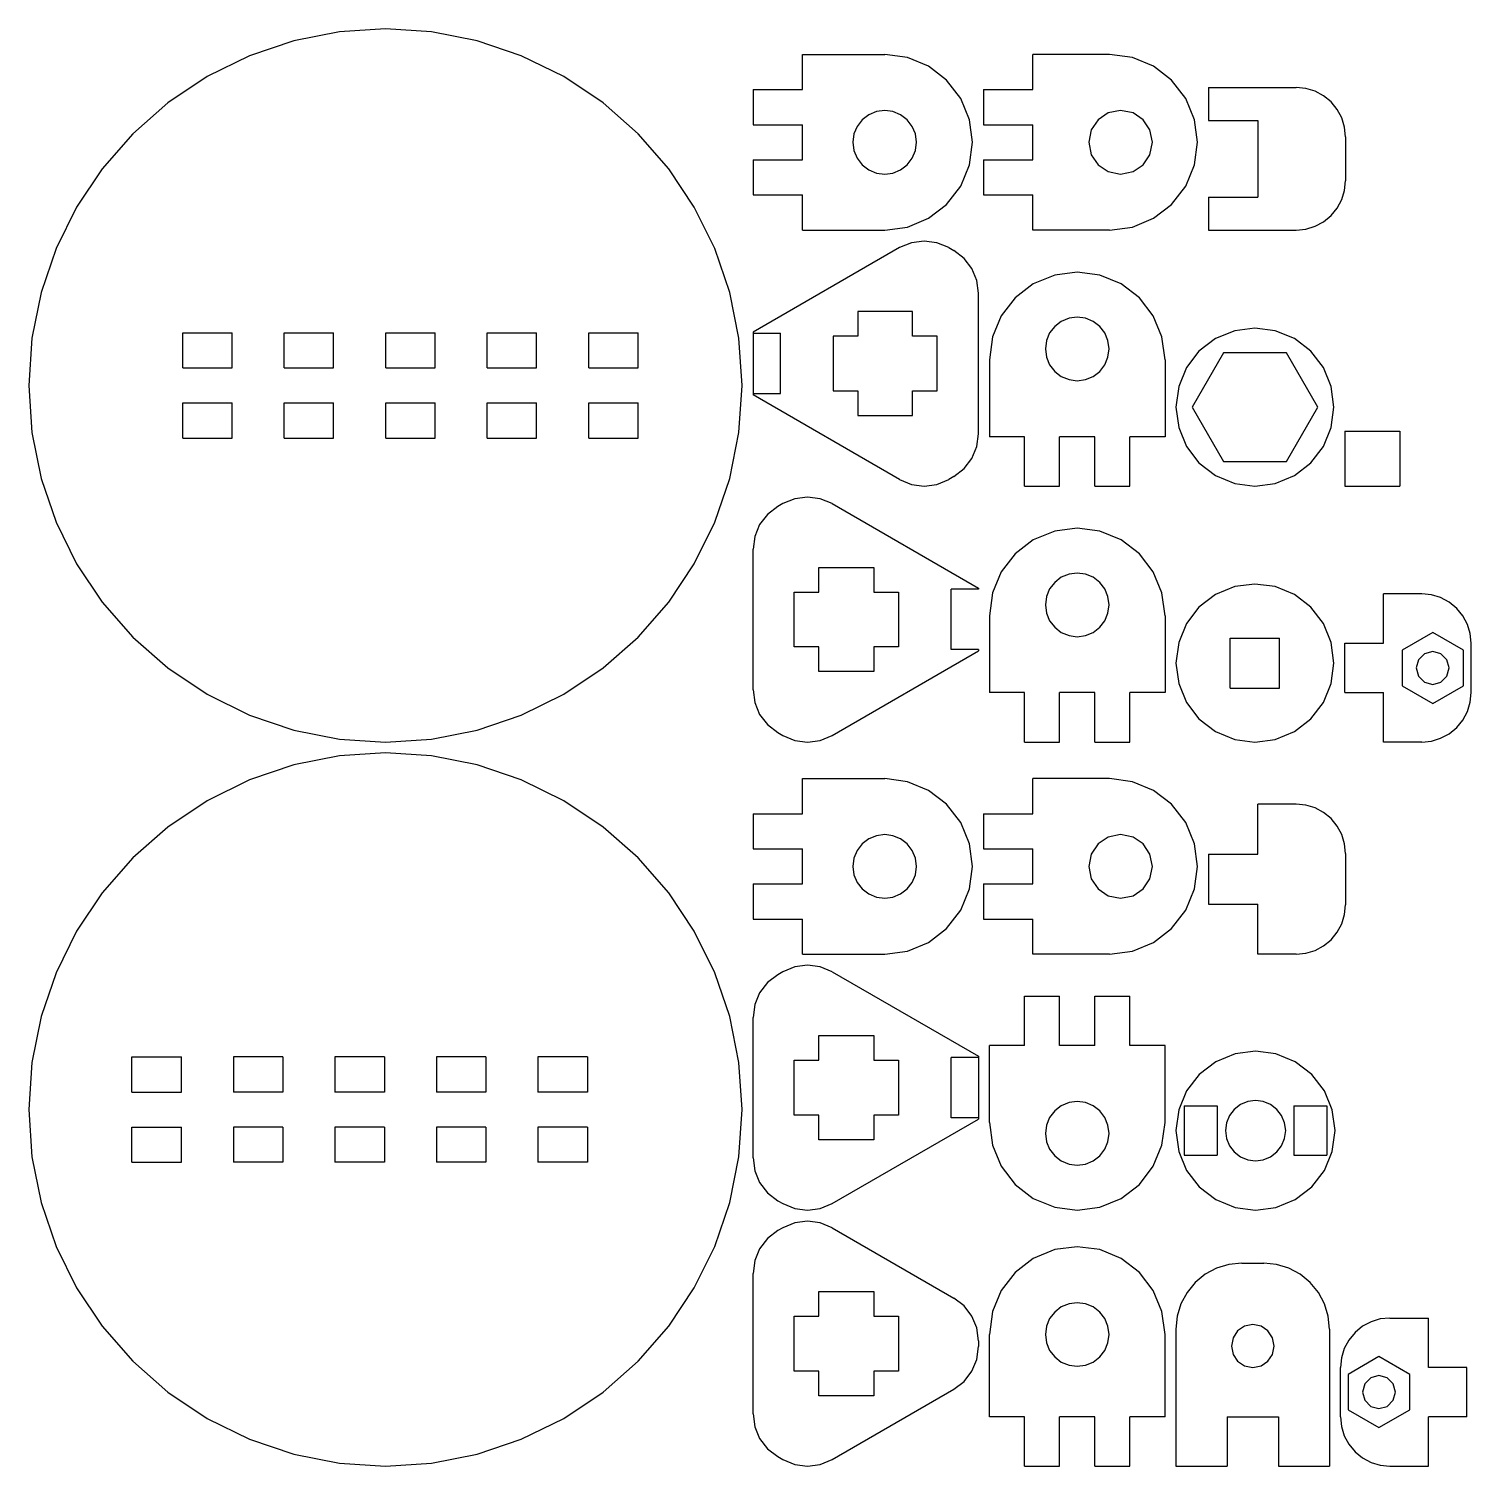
# Model space of a CAD drawing. Extents: x -1 to 335, y 295 to 814.
# Drawn here: x 161.4 to 292.8, y 419.5 to 550.5 of the extents above; entities that cross this region are included whole.
import ezdxf

# ---------------------------------------------------------------- set-up
doc = ezdxf.new("R2010")
doc.units = 0

msp = doc.modelspace()

# ---------------------------------------------------------------- linework, layer by layer
at = {"layer": 'VISIBLE'}
for p, q in [((189.682778, 550.195864), (185.538244, 549.379456)), ((193.882, 550.468), (189.682778, 550.195864)), ((198.081222, 550.195864), (193.882, 550.468)), ((202.225756, 549.379456), (198.081222, 550.195864)), ((185.538244, 549.379456), (181.503089, 548.018777)), ((206.260911, 548.018777), (202.225756, 549.379456)), ((231.882, 544.928), (231.882, 548.128)), ((231.882, 548.128), (239.382, 548.128)), ((241.469339, 547.851067), (239.382, 548.12799)), ((252.882, 544.928), (252.882, 548.128)), ((259.882, 548.128), (252.882, 548.128)), ((261.969339, 547.851067), (259.882, 548.12799)), ((181.503089, 548.018777), (177.632, 546.113826)), ((210.132, 546.113826), (206.260911, 548.018777)), ((243.381995, 547.056195), (241.469339, 547.851067)), ((245.026703, 545.797222), (243.381995, 547.056195)), ((263.881995, 547.056195), (261.969339, 547.851067)), ((265.526703, 545.797222), (263.881995, 547.056195)), ((177.632, 546.113826), (174.046719, 543.71384)), ((213.717281, 543.71384), (210.132, 546.113826)), ((246.310195, 544.127995), (245.026703, 545.797222)), ((266.810195, 544.127995), (265.526703, 545.797222)), ((227.382, 544.928), (227.382, 541.728)), ((227.382, 544.928), (231.882, 544.928)), ((248.382, 544.928), (248.382, 541.728)), ((248.382, 544.928), (252.882, 544.928)), ((268.882, 545.128), (276.881, 545.128)), ((268.882, 545.128), (268.882, 542.128)), ((277.764007, 545.040736), (276.882, 545.128)), ((278.604077, 544.785461), (277.764007, 545.040736)), ((279.378605, 544.37195), (278.604077, 544.785461)), ((280.063983, 543.809983), (279.378605, 544.37195)), ((174.046719, 543.71384), (170.850759, 540.899633)), ((216.913241, 540.899633), (213.717281, 543.71384)), ((238.63748, 542.930868), (237.932, 542.639474)), ((239.382, 543.028), (238.63748, 542.930868)), ((240.12652, 542.930868), (239.382, 543.028)), ((240.832, 542.639474), (240.12652, 542.930868)), ((247.114041, 542.181845), (246.310195, 544.127995)), ((260.882, 543.028), (259.753189, 542.800103)), ((262.010811, 542.800103), (260.882, 543.028)), ((267.614041, 542.181845), (266.810195, 544.127995)), ((280.62595, 543.124605), (280.063983, 543.809983)), ((281.039461, 542.350077), (280.62595, 543.124605)), ((227.382, 541.728), (231.882, 541.728)), ((231.882, 538.528), (231.882, 541.728)), ((236.870526, 541.578), (236.582385, 540.884661)), ((237.326905, 542.174207), (236.870526, 541.578)), ((237.932, 542.639474), (237.326905, 542.174207)), ((241.437095, 542.174207), (240.832, 542.639474)), ((241.893474, 541.578), (241.437095, 542.174207)), ((242.181615, 540.884661), (241.893474, 541.578)), ((247.38199, 540.128), (247.114041, 542.181845)), ((248.382, 541.728), (252.882, 541.728)), ((252.882, 538.528), (252.882, 541.728)), ((258.83139, 542.178609), (258.209896, 541.256811)), ((259.753189, 542.800103), (258.83139, 542.178609)), ((262.93261, 542.178609), (262.010811, 542.800103)), ((263.554104, 541.256811), (262.93261, 542.178609)), ((267.88199, 540.128), (267.614041, 542.181845)), ((268.882, 542.128), (273.383, 542.128)), ((273.383, 542.128), (273.383, 535.128)), ((281.294736, 541.510007), (281.039461, 542.350077)), ((170.850759, 540.899633), (168.071462, 537.718565)), ((219.692538, 537.718565), (216.913241, 540.899633)), ((236.582385, 540.884661), (236.482, 540.128)), ((242.282, 540.128), (242.181615, 540.884661)), ((258.209896, 541.256811), (257.982, 540.128)), ((263.782, 540.128), (263.554104, 541.256811)), ((281.382, 540.628), (281.294736, 541.510007)), ((281.381, 540.628), (281.381, 536.628)), ((236.482, 540.128), (236.582385, 539.371339)), ((236.582385, 539.371339), (236.870526, 538.678)), ((241.893474, 538.678), (242.181615, 539.371339)), ((242.181615, 539.371339), (242.282, 540.128)), ((242.282, 540.128), (242.282, 540.128)), ((247.114041, 538.074155), (247.38199, 540.128)), ((257.982, 540.128), (258.209896, 538.999189)), ((258.209896, 538.999189), (258.83139, 538.077391)), ((262.93261, 538.077391), (263.554104, 538.999189)), ((263.554104, 538.999189), (263.782, 540.128)), ((263.782, 540.128), (263.782, 540.128)), ((267.614041, 538.074155), (267.88199, 540.128)), ((168.071462, 537.718565), (165.736174, 534.218)), ((222.027826, 534.218), (219.692538, 537.718565)), ((227.382, 538.528), (231.882, 538.528)), ((227.382, 538.528), (227.382, 535.328)), ((236.870526, 538.678), (237.326905, 538.081793)), ((237.326905, 538.081793), (237.932, 537.616526)), ((237.932, 537.616526), (238.63748, 537.325132)), ((240.12652, 537.325132), (240.832, 537.616526)), ((240.832, 537.616526), (241.437095, 538.081793)), ((241.437095, 538.081793), (241.893474, 538.678)), ((246.310195, 536.128005), (247.114041, 538.074155)), ((248.382, 538.528), (248.382, 535.328)), ((248.382, 538.528), (252.882, 538.528)), ((258.83139, 538.077391), (259.753189, 537.455897)), ((262.010811, 537.455897), (262.93261, 538.077391)), ((266.810195, 536.128005), (267.614041, 538.074155)), ((238.63748, 537.325132), (239.382, 537.228)), ((239.382, 537.228), (240.12652, 537.325132)), ((259.753189, 537.455897), (260.882, 537.228)), ((260.882, 537.228), (262.010811, 537.455897)), ((281.294736, 535.745993), (281.382, 536.628)), ((227.382, 535.328), (231.882, 535.328)), ((231.882, 532.128), (231.882, 535.328)), ((245.026703, 534.458778), (246.310195, 536.128005)), ((248.382, 535.328), (252.882, 535.328)), ((252.882, 532.128), (252.882, 535.328)), ((265.526703, 534.458778), (266.810195, 536.128005)), ((268.882, 535.128), (268.882, 532.128)), ((268.882, 535.128), (273.383, 535.128)), ((281.039461, 534.905923), (281.294736, 535.745993)), ((165.736174, 534.218), (163.87224, 530.445299)), ((223.89176, 530.445299), (222.027826, 534.218)), ((243.381995, 533.199804), (245.026703, 534.458778)), ((263.881995, 533.199804), (265.526703, 534.458778)), ((280.063983, 533.446017), (280.62595, 534.131395)), ((280.62595, 534.131395), (281.039461, 534.905923)), ((239.382, 532.128), (241.469339, 532.404929)), ((241.469339, 532.404929), (243.381995, 533.199804)), ((259.882, 532.128), (261.969339, 532.404929)), ((261.969339, 532.404929), (263.881995, 533.199804)), ((277.764007, 532.215264), (278.604077, 532.470539)), ((278.604077, 532.470539), (279.378605, 532.88405)), ((279.378605, 532.88405), (280.063983, 533.446017)), ((231.882, 532.128), (239.382, 532.128)), ((242.97, 531.127887), (241.814711, 530.977165)), ((244.125289, 530.977165), (242.97, 531.127887)), ((259.882, 532.128), (252.882, 532.128)), ((268.882, 532.128), (276.881, 532.128)), ((276.882, 532.128), (277.764007, 532.215264)), ((163.87224, 530.445299), (162.507003, 526.447824)), ((225.256997, 526.447824), (223.89176, 530.445299)), ((240.72, 530.525), (227.382, 522.825)), ((241.814711, 530.977165), (240.72, 530.525)), ((245.22, 530.525), (244.125289, 530.977165)), ((245.22, 530.525), (245.676, 530.262)), ((246.614921, 529.540056), (245.676, 530.262)), ((247.323087, 528.614936), (246.614921, 529.540056)), ((247.770209, 527.539098), (247.323087, 528.614936)), ((247.926, 526.365), (247.770209, 527.539098)), ((252.926005, 527.226195), (251.256778, 525.942703)), ((254.872155, 528.030041), (252.926005, 527.226195)), ((256.926, 528.29799), (254.872155, 528.030041)), ((258.979845, 528.030041), (256.926, 528.29799)), ((260.925995, 527.226195), (258.979845, 528.030041)), ((262.595222, 525.942703), (260.925995, 527.226195)), ((162.507003, 526.447824), (161.667808, 522.272937)), ((226.096192, 522.272937), (225.256997, 526.447824)), ((247.926, 513.561), (247.926, 526.365)), ((251.256778, 525.942703), (249.997805, 524.297995)), ((263.854196, 524.297995), (262.595222, 525.942703)), ((241.926, 524.713), (236.926, 524.713)), ((236.926, 524.713), (236.926, 522.463)), ((241.926, 522.463), (241.926, 524.713)), ((249.997805, 524.297995), (249.202933, 522.385339)), ((254.870905, 523.344207), (254.414526, 522.748)), ((255.476, 523.809474), (254.870905, 523.344207)), ((256.18148, 524.100868), (255.476, 523.809474)), ((256.926, 524.198), (256.18148, 524.100868)), ((257.67052, 524.100868), (256.926, 524.198)), ((258.376, 523.809474), (257.67052, 524.100868)), ((258.981095, 523.344207), (258.376, 523.809474)), ((259.437474, 522.748), (258.981095, 523.344207)), ((264.649071, 522.385339), (263.854196, 524.297995)), ((273.126, 523.19799), (271.27754, 522.956836)), ((274.97446, 522.956836), (273.126, 523.19799)), ((161.667808, 522.272937), (161.382, 517.968)), ((175.407, 522.768), (179.907, 522.768)), ((175.407, 519.568), (175.407, 522.768)), ((179.907, 519.568), (179.907, 522.768)), ((184.657, 522.768), (189.157, 522.768)), ((184.657, 519.568), (184.657, 522.768)), ((189.157, 519.568), (189.157, 522.768)), ((193.907, 522.768), (198.407, 522.768)), ((193.907, 519.568), (193.907, 522.768)), ((198.407, 519.568), (198.407, 522.768)), ((203.157, 522.768), (207.657, 522.768)), ((203.157, 519.568), (203.157, 522.768)), ((207.657, 519.568), (207.657, 522.768)), ((212.407, 519.568), (212.407, 522.768)), ((212.407, 522.768), (216.907, 522.768)), ((216.907, 519.568), (216.907, 522.768)), ((226.382, 517.968), (226.096192, 522.272937)), ((227.382, 522.825), (227.382, 522.724)), ((227.382, 522.724), (229.882, 522.724)), ((227.382, 522.724), (227.382, 517.225)), ((229.882, 517.225), (229.882, 522.724)), ((234.676, 522.463), (234.676, 517.463)), ((236.926, 522.463), (234.676, 522.463)), ((244.176, 522.463), (241.926, 522.463)), ((244.176, 517.463), (244.176, 522.463)), ((249.202933, 522.385339), (248.92601, 520.298)), ((254.126385, 522.054661), (254.026, 521.298)), ((254.414526, 522.748), (254.126385, 522.054661)), ((259.725615, 522.054661), (259.437474, 522.748)), ((259.826, 521.298), (259.725615, 522.054661)), ((264.926, 520.298), (264.649071, 522.385339)), ((269.526005, 522.233374), (268.023701, 521.078232)), ((271.27754, 522.956836), (269.526005, 522.233374)), ((276.725995, 522.233374), (274.97446, 522.956836)), ((278.228299, 521.078232), (276.725995, 522.233374)), ((254.026, 521.298), (254.126385, 520.541339)), ((254.126385, 520.541339), (254.414526, 519.848)), ((259.437474, 519.848), (259.725615, 520.541339)), ((259.725615, 520.541339), (259.826, 521.298)), ((259.826, 521.298), (259.826, 521.298)), ((268.023701, 521.078232), (266.890626, 519.597995)), ((270.269, 520.948), (267.411, 515.998)), ((275.984, 520.948), (270.269, 520.948)), ((278.841, 515.998), (275.984, 520.948)), ((279.361375, 519.597995), (278.228299, 521.078232)), ((175.407, 519.568), (179.907, 519.568)), ((184.657, 519.568), (189.157, 519.568)), ((193.907, 519.568), (198.407, 519.568)), ((203.157, 519.568), (207.657, 519.568)), ((212.407, 519.568), (216.907, 519.568)), ((248.926, 520.298), (248.926, 513.298)), ((254.414526, 519.848), (254.870905, 519.251793)), ((254.870905, 519.251793), (255.476, 518.786526)), ((258.376, 518.786526), (258.981095, 519.251793)), ((258.981095, 519.251793), (259.437474, 519.848)), ((264.927, 520.298), (264.927, 513.298)), ((266.890626, 519.597995), (266.175241, 517.876604)), ((280.076763, 517.876604), (279.361375, 519.597995)), ((161.382, 517.968), (161.667808, 513.663063)), ((226.096192, 513.663063), (226.382, 517.968)), ((226.382, 517.968), (226.382, 517.968)), ((255.476, 518.786526), (256.18148, 518.495132)), ((256.18148, 518.495132), (256.926, 518.398)), ((256.926, 518.398), (257.67052, 518.495132)), ((257.67052, 518.495132), (258.376, 518.786526)), ((227.382, 517.225), (229.882, 517.225)), ((227.382, 517.225), (227.382, 517.102)), ((240.72, 509.401), (227.382, 517.102)), ((234.676, 517.463), (236.926, 517.463)), ((236.926, 517.463), (236.926, 515.213)), ((241.926, 517.463), (244.176, 517.463)), ((241.926, 515.213), (241.926, 517.463)), ((266.175241, 517.876604), (265.92601, 515.998)), ((280.326, 515.998), (280.076763, 517.876604)), ((175.407, 516.368), (179.907, 516.368)), ((175.407, 513.168), (175.407, 516.368)), ((179.907, 513.168), (179.907, 516.368)), ((184.657, 513.168), (184.657, 516.368)), ((184.657, 516.368), (189.157, 516.368)), ((189.157, 513.168), (189.157, 516.368)), ((193.907, 513.168), (193.907, 516.368)), ((193.907, 516.368), (198.407, 516.368)), ((198.407, 513.168), (198.407, 516.368)), ((203.157, 513.168), (203.157, 516.368)), ((203.157, 516.368), (207.657, 516.368)), ((207.657, 513.168), (207.657, 516.368)), ((212.407, 516.368), (216.907, 516.368)), ((212.407, 513.168), (212.407, 516.368)), ((216.907, 513.168), (216.907, 516.368)), ((265.92601, 515.998), (266.175244, 514.119396)), ((267.411, 515.998), (270.269, 511.048)), ((275.984, 511.048), (278.841, 515.998)), ((280.076764, 514.119396), (280.325995, 515.998)), ((280.325995, 515.998), (280.326, 515.998)), ((236.926, 515.213), (241.926, 515.213)), ((266.175244, 514.119396), (266.89063, 512.398005)), ((279.361379, 512.398005), (280.076764, 514.119396)), ((161.667808, 513.663063), (162.507003, 509.488176)), ((175.407, 513.168), (179.907, 513.168)), ((184.657, 513.168), (189.157, 513.168)), ((193.907, 513.168), (198.407, 513.168)), ((203.157, 513.168), (207.657, 513.168)), ((212.407, 513.168), (216.907, 513.168)), ((225.256997, 509.488176), (226.096192, 513.663063)), ((247.770209, 512.386902), (247.926, 513.561)), ((252.126, 513.298), (248.926, 513.298)), ((252.126, 508.798), (252.126, 513.298)), ((258.526, 513.298), (255.326, 513.298)), ((255.326, 508.798), (255.326, 513.298)), ((258.526, 508.798), (258.526, 513.298)), ((264.927, 513.298), (261.726, 513.298)), ((261.726, 508.798), (261.726, 513.298)), ((281.326, 513.798), (281.326, 508.798)), ((281.326, 513.798), (286.326, 513.798)), ((286.326, 513.798), (286.326, 508.798)), ((247.323087, 511.311064), (247.770209, 512.386902)), ((266.89063, 512.398005), (268.023706, 510.917768)), ((278.228304, 510.917768), (279.361379, 512.398005)), ((245.676, 509.664), (246.614921, 510.385944)), ((246.614921, 510.385944), (247.323087, 511.311064)), ((268.023706, 510.917768), (269.52601, 509.762626)), ((270.269, 511.048), (275.984, 511.048)), ((276.726, 509.762626), (278.228304, 510.917768)), ((162.507003, 509.488176), (163.87224, 505.490701)), ((223.89176, 505.490701), (225.256997, 509.488176)), ((240.72, 509.401), (241.814711, 508.948835)), ((241.814711, 508.948835), (242.97, 508.798113)), ((242.97, 508.798113), (244.125289, 508.948835)), ((244.125289, 508.948835), (245.22, 509.401)), ((245.676, 509.664), (245.22, 509.401)), ((252.126, 508.798), (255.326, 508.798)), ((258.526, 508.798), (261.726, 508.798)), ((269.52601, 509.762626), (271.277545, 509.039164)), ((271.277545, 509.039164), (273.126005, 508.79801)), ((273.126005, 508.79801), (274.974465, 509.039164)), ((274.974465, 509.039164), (276.726, 509.762626)), ((281.326, 508.798), (286.326, 508.798)), ((231.182711, 507.647165), (230.088, 507.195)), ((232.338, 507.797887), (231.182711, 507.647165)), ((233.493289, 507.647165), (232.338, 507.797887)), ((234.588, 507.195), (233.493289, 507.647165)), ((228.693079, 506.210056), (227.984913, 505.284936)), ((229.632, 506.932), (228.693079, 506.210056)), ((230.088, 507.195), (229.632, 506.932)), ((234.588, 507.195), (247.926, 499.494)), ((163.87224, 505.490701), (165.736174, 501.718)), ((222.027826, 501.718), (223.89176, 505.490701)), ((227.984913, 505.284936), (227.537791, 504.209098)), ((256.926, 504.96799), (254.872155, 504.700041)), ((258.979845, 504.700041), (256.926, 504.96799)), ((227.537791, 504.209098), (227.382, 503.035)), ((252.926005, 503.896195), (251.256778, 502.612703)), ((254.872155, 504.700041), (252.926005, 503.896195)), ((260.925995, 503.896195), (258.979845, 504.700041)), ((262.595222, 502.612703), (260.925995, 503.896195)), ((227.382, 490.231), (227.382, 503.035)), ((251.256778, 502.612703), (249.997805, 500.967995)), ((263.854196, 500.967995), (262.595222, 502.612703)), ((165.736174, 501.718), (168.071462, 498.217435)), ((219.692538, 498.217435), (222.027826, 501.718)), ((233.382, 501.383), (238.382, 501.383)), ((233.382, 499.133), (233.382, 501.383)), ((238.382, 501.383), (238.382, 499.133)), ((249.997805, 500.967995), (249.202933, 499.055339)), ((256.926, 500.868), (256.18148, 500.770868)), ((257.67052, 500.770868), (256.926, 500.868)), ((264.649071, 499.055339), (263.854196, 500.967995)), ((247.926, 499.494), (247.926, 499.394)), ((254.870905, 500.014207), (254.414526, 499.418)), ((255.476, 500.479474), (254.870905, 500.014207)), ((256.18148, 500.770868), (255.476, 500.479474)), ((258.376, 500.479474), (257.67052, 500.770868)), ((258.981095, 500.014207), (258.376, 500.479474)), ((259.437474, 499.418), (258.981095, 500.014207)), ((271.27754, 499.626836), (269.526005, 498.903374)), ((273.126, 499.86799), (271.27754, 499.626836)), ((274.97446, 499.626836), (273.126, 499.86799)), ((276.725995, 498.903374), (274.97446, 499.626836)), ((168.071462, 498.217435), (170.850759, 495.036367)), ((216.913241, 495.036367), (219.692538, 498.217435)), ((231.132, 499.133), (233.382, 499.133)), ((231.132, 494.133), (231.132, 499.133)), ((238.382, 499.133), (240.632, 499.133)), ((240.632, 499.133), (240.632, 494.133)), ((245.426, 493.894), (245.426, 499.394)), ((247.926, 499.394), (245.426, 499.394)), ((249.202933, 499.055339), (248.92601, 496.968)), ((254.126385, 498.724661), (254.026, 497.968)), ((254.414526, 499.418), (254.126385, 498.724661)), ((259.725615, 498.724661), (259.437474, 499.418)), ((259.826, 497.968), (259.725615, 498.724661)), ((264.926, 496.968), (264.649071, 499.055339)), ((269.526005, 498.903374), (268.023701, 497.748232)), ((278.228299, 497.748232), (276.725995, 498.903374)), ((284.826, 494.468), (284.826, 498.968)), ((288.327, 498.968), (284.826, 498.968)), ((289.208007, 498.880736), (288.326, 498.968)), ((290.048077, 498.625461), (289.208007, 498.880736)), ((290.822605, 498.21195), (290.048077, 498.625461)), ((291.507983, 497.649983), (290.822605, 498.21195)), ((248.926, 496.968), (248.926, 489.968)), ((254.026, 497.968), (254.126385, 497.211339)), ((254.126385, 497.211339), (254.414526, 496.518)), ((259.437474, 496.518), (259.725615, 497.211339)), ((259.725615, 497.211339), (259.826, 497.968)), ((259.826, 497.968), (259.826, 497.968)), ((264.927, 496.968), (264.927, 489.968)), ((268.023701, 497.748232), (266.890626, 496.267995)), ((279.361375, 496.267995), (278.228299, 497.748232)), ((292.06995, 496.964605), (291.507983, 497.649983)), ((292.483461, 496.190077), (292.06995, 496.964605)), ((254.414526, 496.518), (254.870905, 495.921793)), ((254.870905, 495.921793), (255.476, 495.456526)), ((258.376, 495.456526), (258.981095, 495.921793)), ((258.981095, 495.921793), (259.437474, 496.518)), ((266.890626, 496.267995), (266.175241, 494.546604)), ((280.076763, 494.546604), (279.361375, 496.267995)), ((292.738736, 495.350007), (292.483461, 496.190077)), ((170.850759, 495.036367), (174.046719, 492.22216)), ((213.717281, 492.22216), (216.913241, 495.036367)), ((255.476, 495.456526), (256.18148, 495.165132)), ((256.18148, 495.165132), (256.926, 495.068)), ((256.926, 495.068), (257.67052, 495.165132)), ((257.67052, 495.165132), (258.376, 495.456526)), ((266.175241, 494.546604), (265.92601, 492.668)), ((270.875, 490.388), (270.875, 494.948)), ((270.875, 494.948), (275.375, 494.948)), ((275.375, 490.388), (275.375, 494.948)), ((280.326, 492.668), (280.076763, 494.546604)), ((281.326, 494.468), (284.826, 494.468)), ((281.326, 489.968), (281.326, 494.468)), ((289.327, 495.451), (286.525, 493.835)), ((292.126, 493.835), (289.327, 495.451)), ((292.826, 494.468), (292.738736, 495.350007)), ((292.827, 489.968), (292.827, 494.468)), ((233.382, 494.133), (231.132, 494.133)), ((233.382, 491.883), (233.382, 494.133)), ((234.588, 486.071), (247.926, 493.772)), ((238.382, 494.133), (238.382, 491.883)), ((240.632, 494.133), (238.382, 494.133)), ((247.926, 493.894), (245.426, 493.894)), ((247.926, 493.894), (247.926, 493.772)), ((286.525, 493.835), (286.525, 490.601)), ((288.026962, 492.968), (287.826, 492.218)), ((288.576, 493.517038), (288.026962, 492.968)), ((289.326, 493.718), (288.576, 493.517038)), ((290.076, 493.517038), (289.326, 493.718)), ((290.625038, 492.968), (290.076, 493.517038)), ((290.826, 492.218), (290.625038, 492.968)), ((292.126, 490.601), (292.126, 493.835)), ((174.046719, 492.22216), (177.632, 489.822174)), ((210.132, 489.822174), (213.717281, 492.22216)), ((238.382, 491.883), (233.382, 491.883)), ((265.92601, 492.668), (266.175244, 490.789396)), ((280.076764, 490.789396), (280.325995, 492.668)), ((280.325995, 492.668), (280.326, 492.668)), ((287.826, 492.218), (288.026962, 491.468)), ((290.625038, 491.468), (290.826, 492.218)), ((290.826, 492.218), (290.826, 492.218)), ((266.175244, 490.789396), (266.89063, 489.068005)), ((270.875, 490.388), (275.375, 490.388)), ((279.361379, 489.068005), (280.076764, 490.789396)), ((286.525, 490.601), (289.327, 488.985)), ((288.026962, 491.468), (288.576, 490.918962)), ((288.576, 490.918962), (289.326, 490.718)), ((289.326, 490.718), (290.076, 490.918962)), ((289.327, 488.985), (292.126, 490.601)), ((290.076, 490.918962), (290.625038, 491.468)), ((177.632, 489.822174), (181.503089, 487.917223)), ((206.260911, 487.917223), (210.132, 489.822174)), ((227.382, 490.231), (227.537791, 489.056902)), ((227.537791, 489.056902), (227.984913, 487.981064)), ((252.126, 489.968), (248.926, 489.968)), ((252.126, 485.468), (252.126, 489.968)), ((258.526, 489.968), (255.326, 489.968)), ((255.326, 485.468), (255.326, 489.968)), ((258.526, 485.468), (258.526, 489.968)), ((264.927, 489.968), (261.726, 489.968)), ((261.726, 485.468), (261.726, 489.968)), ((266.89063, 489.068005), (268.023706, 487.587768)), ((278.228304, 487.587768), (279.361379, 489.068005)), ((281.326, 489.968), (284.826, 489.968)), ((284.826, 485.468), (284.826, 489.968)), ((292.483461, 488.245923), (292.738736, 489.085993)), ((292.738736, 489.085993), (292.826, 489.968)), ((181.503089, 487.917223), (185.538244, 486.556544)), ((202.225756, 486.556544), (206.260911, 487.917223)), ((227.984913, 487.981064), (228.693079, 487.055944)), ((292.06995, 487.471395), (292.483461, 488.245923)), ((185.538244, 486.556544), (189.682778, 485.740136)), ((198.081222, 485.740136), (202.225756, 486.556544)), ((228.693079, 487.055944), (229.632, 486.334)), ((268.023706, 487.587768), (269.52601, 486.432626)), ((269.52601, 486.432626), (271.277545, 485.709164)), ((274.974465, 485.709164), (276.726, 486.432626)), ((276.726, 486.432626), (278.228304, 487.587768)), ((290.822605, 486.22405), (291.507983, 486.786017)), ((291.507983, 486.786017), (292.06995, 487.471395)), ((189.682778, 485.740136), (193.882, 485.468)), ((193.882, 485.468), (198.081222, 485.740136)), ((229.632, 486.334), (230.088, 486.071)), ((230.088, 486.071), (231.182711, 485.618835)), ((231.182711, 485.618835), (232.338, 485.468113)), ((232.338, 485.468113), (233.493289, 485.618835)), ((233.493289, 485.618835), (234.588, 486.071)), ((252.126, 485.468), (255.326, 485.468)), ((258.526, 485.468), (261.726, 485.468)), ((271.277545, 485.709164), (273.126005, 485.46801)), ((273.126005, 485.46801), (274.974465, 485.709164)), ((288.327, 485.468), (284.826, 485.468)), ((288.326, 485.468), (289.208007, 485.555264)), ((289.208007, 485.555264), (290.048077, 485.810539)), ((290.048077, 485.810539), (290.822605, 486.22405)), ((189.682778, 484.195864), (185.538244, 483.379456)), ((193.882, 484.468), (189.682778, 484.195864)), ((198.081222, 484.195864), (193.882, 484.468)), ((202.225756, 483.379456), (198.081222, 484.195864)), ((185.538244, 483.379456), (181.503089, 482.018777)), ((206.260911, 482.018777), (202.225756, 483.379456)), ((181.503089, 482.018777), (177.632, 480.113826)), ((210.132, 480.113826), (206.260911, 482.018777)), ((231.882, 478.928), (231.882, 482.128)), ((231.882, 482.128), (239.382, 482.128)), ((241.469339, 481.851067), (239.382, 482.12799)), ((243.381995, 481.056195), (241.469339, 481.851067)), ((259.882, 482.128), (252.882, 482.128)), ((252.882, 478.928), (252.882, 482.128)), ((261.969339, 481.851067), (259.882, 482.12799)), ((263.881995, 481.056195), (261.969339, 481.851067)), ((177.632, 480.113826), (174.046719, 477.71384)), ((213.717281, 477.71384), (210.132, 480.113826)), ((245.026703, 479.797222), (243.381995, 481.056195)), ((246.310195, 478.127995), (245.026703, 479.797222)), ((265.526703, 479.797222), (263.881995, 481.056195)), ((266.810195, 478.127995), (265.526703, 479.797222)), ((276.881, 479.807), (273.383, 479.807)), ((273.383, 475.248), (273.383, 479.807)), ((277.764007, 479.719736), (276.882, 479.807)), ((227.382, 478.928), (227.382, 475.728)), ((227.382, 478.928), (231.882, 478.928)), ((248.382, 478.928), (248.382, 475.728)), ((248.382, 478.928), (252.882, 478.928)), ((278.604077, 479.464461), (277.764007, 479.719736)), ((279.378605, 479.05095), (278.604077, 479.464461)), ((280.063983, 478.488983), (279.378605, 479.05095)), ((280.62595, 477.803605), (280.063983, 478.488983)), ((174.046719, 477.71384), (170.850759, 474.899633)), ((216.913241, 474.899633), (213.717281, 477.71384)), ((247.114041, 476.181845), (246.310195, 478.127995)), ((267.614041, 476.181845), (266.810195, 478.127995)), ((281.039461, 477.029077), (280.62595, 477.803605)), ((237.326905, 476.174207), (236.870526, 475.578)), ((237.932, 476.639474), (237.326905, 476.174207)), ((238.63748, 476.930868), (237.932, 476.639474)), ((239.382, 477.028), (238.63748, 476.930868)), ((240.12652, 476.930868), (239.382, 477.028)), ((240.832, 476.639474), (240.12652, 476.930868)), ((241.437095, 476.174207), (240.832, 476.639474)), ((241.893474, 475.578), (241.437095, 476.174207)), ((247.38199, 474.128), (247.114041, 476.181845)), ((258.83139, 476.178609), (258.209896, 475.256811)), ((259.753189, 476.800103), (258.83139, 476.178609)), ((260.882, 477.028), (259.753189, 476.800103)), ((262.010811, 476.800103), (260.882, 477.028)), ((262.93261, 476.178609), (262.010811, 476.800103)), ((263.554104, 475.256811), (262.93261, 476.178609)), ((267.88199, 474.128), (267.614041, 476.181845)), ((281.294736, 476.189007), (281.039461, 477.029077)), ((281.382, 475.307), (281.294736, 476.189007)), ((170.850759, 474.899633), (168.071462, 471.718565)), ((219.692538, 471.718565), (216.913241, 474.899633)), ((227.382, 475.728), (231.882, 475.728)), ((231.882, 472.528), (231.882, 475.728)), ((236.582385, 474.884661), (236.482, 474.128)), ((236.870526, 475.578), (236.582385, 474.884661)), ((242.181615, 474.884661), (241.893474, 475.578)), ((242.282, 474.128), (242.181615, 474.884661)), ((248.382, 475.728), (252.882, 475.728)), ((252.882, 472.528), (252.882, 475.728)), ((258.209896, 475.256811), (257.982, 474.128)), ((263.782, 474.128), (263.554104, 475.256811)), ((268.882, 475.248), (268.882, 470.688)), ((268.882, 475.248), (273.383, 475.248)), ((281.381, 475.307), (281.381, 470.628)), ((236.482, 474.128), (236.582385, 473.371339)), ((236.582385, 473.371339), (236.870526, 472.678)), ((241.893474, 472.678), (242.181615, 473.371339)), ((242.181615, 473.371339), (242.282, 474.128)), ((242.282, 474.128), (242.282, 474.128)), ((247.114041, 472.074155), (247.38199, 474.128)), ((257.982, 474.128), (258.209896, 472.999189)), ((263.554104, 472.999189), (263.782, 474.128)), ((263.782, 474.128), (263.782, 474.128)), ((267.614041, 472.074155), (267.88199, 474.128)), ((227.382, 472.528), (227.382, 469.328)), ((227.382, 472.528), (231.882, 472.528)), ((236.870526, 472.678), (237.326905, 472.081793)), ((237.326905, 472.081793), (237.932, 471.616526)), ((240.832, 471.616526), (241.437095, 472.081793)), ((241.437095, 472.081793), (241.893474, 472.678)), ((246.310195, 470.128005), (247.114041, 472.074155)), ((248.382, 472.528), (248.382, 469.328)), ((248.382, 472.528), (252.882, 472.528)), ((258.209896, 472.999189), (258.83139, 472.077391)), ((258.83139, 472.077391), (259.753189, 471.455897)), ((262.010811, 471.455897), (262.93261, 472.077391)), ((262.93261, 472.077391), (263.554104, 472.999189)), ((266.810195, 470.128005), (267.614041, 472.074155)), ((168.071462, 471.718565), (165.736174, 468.218)), ((222.027826, 468.218), (219.692538, 471.718565)), ((237.932, 471.616526), (238.63748, 471.325132)), ((238.63748, 471.325132), (239.382, 471.228)), ((239.382, 471.228), (240.12652, 471.325132)), ((240.12652, 471.325132), (240.832, 471.616526)), ((259.753189, 471.455897), (260.882, 471.228)), ((260.882, 471.228), (262.010811, 471.455897)), ((268.882, 470.688), (273.383, 470.688)), ((273.383, 466.128), (273.383, 470.688)), ((281.294736, 469.745993), (281.382, 470.628)), ((227.382, 469.328), (231.882, 469.328)), ((231.882, 466.128), (231.882, 469.328)), ((245.026703, 468.458778), (246.310195, 470.128005)), ((248.382, 469.328), (252.882, 469.328)), ((252.882, 466.128), (252.882, 469.328)), ((265.526703, 468.458778), (266.810195, 470.128005)), ((281.039461, 468.905923), (281.294736, 469.745993)), ((165.736174, 468.218), (163.87224, 464.445299)), ((223.89176, 464.445299), (222.027826, 468.218)), ((243.381995, 467.199804), (245.026703, 468.458778)), ((263.881995, 467.199804), (265.526703, 468.458778)), ((280.063983, 467.446017), (280.62595, 468.131395)), ((280.62595, 468.131395), (281.039461, 468.905923)), ((241.469339, 466.404929), (243.381995, 467.199804)), ((261.969339, 466.404929), (263.881995, 467.199804)), ((278.604077, 466.470539), (279.378605, 466.88405)), ((279.378605, 466.88405), (280.063983, 467.446017)), ((231.882, 466.128), (239.382, 466.128)), ((239.382, 466.128), (241.469339, 466.404929)), ((259.882, 466.128), (252.882, 466.128)), ((259.882, 466.128), (261.969339, 466.404929)), ((276.881, 466.128), (273.383, 466.128)), ((276.882, 466.128), (277.764007, 466.215264)), ((277.764007, 466.215264), (278.604077, 466.470539)), ((163.87224, 464.445299), (162.507003, 460.447824)), ((225.256997, 460.447824), (223.89176, 464.445299)), ((229.632, 464.262), (228.693079, 463.540056)), ((230.088, 464.525), (229.632, 464.262)), ((231.182711, 464.978165), (230.088, 464.526)), ((232.338, 465.128887), (231.182711, 464.978165)), ((233.493289, 464.978165), (232.338, 465.128887)), ((234.588, 464.526), (233.493289, 464.978165)), ((234.588, 464.525), (247.926, 456.825)), ((228.693079, 463.540056), (227.984913, 462.614936)), ((227.537791, 461.539098), (227.382, 460.365)), ((227.984913, 462.614936), (227.537791, 461.539098)), ((252.126, 462.298), (255.326, 462.298)), ((252.126, 457.798), (252.126, 462.298)), ((255.326, 457.798), (255.326, 462.298)), ((258.526, 457.798), (258.526, 462.298)), ((258.526, 462.298), (261.726, 462.298)), ((261.726, 457.798), (261.726, 462.298)), ((162.507003, 460.447824), (161.667808, 456.272937)), ((226.096192, 456.272937), (225.256997, 460.447824)), ((227.382, 447.561), (227.382, 460.365)), ((233.382, 456.463), (233.382, 458.713)), ((233.382, 458.713), (238.382, 458.713)), ((238.382, 458.713), (238.382, 456.463)), ((252.126, 457.798), (248.926, 457.798)), ((248.926, 450.798), (248.926, 457.798)), ((258.526, 457.798), (255.326, 457.798)), ((264.927, 457.798), (261.726, 457.798)), ((264.927, 450.798), (264.927, 457.798)), ((161.667808, 456.272937), (161.382, 451.968)), ((170.782, 456.768), (175.282, 456.768)), ((170.782, 453.568), (170.782, 456.768)), ((175.282, 453.568), (175.282, 456.768)), ((180.032, 456.768), (180.032, 453.568)), ((184.532, 456.768), (180.032, 456.768)), ((184.532, 456.768), (184.532, 453.568)), ((189.282, 456.768), (189.282, 453.568)), ((193.782, 456.768), (189.282, 456.768)), ((193.782, 456.768), (193.782, 453.568)), ((198.532, 456.768), (198.532, 453.568)), ((203.032, 456.768), (198.532, 456.768)), ((203.032, 456.768), (203.032, 453.568)), ((207.782, 456.768), (207.782, 453.568)), ((212.282, 456.768), (207.782, 456.768)), ((212.282, 456.768), (212.282, 453.568)), ((226.382, 451.968), (226.096192, 456.272937)), ((231.132, 456.463), (233.382, 456.463)), ((231.132, 451.463), (231.132, 456.463)), ((238.382, 456.463), (240.632, 456.463)), ((240.632, 456.463), (240.632, 451.463)), ((245.426, 451.225), (245.426, 456.725)), ((247.926, 456.725), (245.426, 456.725)), ((247.926, 456.825), (247.926, 456.725)), ((247.926, 456.725), (247.926, 451.225)), ((269.551005, 456.326676), (268.038269, 455.163511)), ((271.314703, 457.055161), (269.551005, 456.326676)), ((273.176, 457.29799), (271.314703, 457.055161)), ((275.037297, 457.055161), (273.176, 457.29799)), ((276.800995, 456.326676), (275.037297, 457.055161)), ((278.313732, 455.163511), (276.800995, 456.326676)), ((268.038269, 455.163511), (266.897324, 453.672995)), ((279.454677, 453.672995), (278.313732, 455.163511)), ((170.782, 453.568), (175.282, 453.568)), ((184.532, 453.568), (180.032, 453.568)), ((193.782, 453.568), (189.282, 453.568)), ((203.032, 453.568), (198.532, 453.568)), ((212.282, 453.568), (207.782, 453.568)), ((266.897324, 453.672995), (266.176972, 451.93965)), ((280.175032, 451.93965), (279.454677, 453.672995)), ((255.476, 452.309474), (254.870905, 451.844207)), ((256.18148, 452.600868), (255.476, 452.309474)), ((256.926, 452.698), (256.18148, 452.600868)), ((257.67052, 452.600868), (256.926, 452.698)), ((258.376, 452.309474), (257.67052, 452.600868)), ((258.981095, 451.844207), (258.376, 452.309474)), ((266.676, 452.298), (269.676, 452.298)), ((266.676, 452.298), (266.676, 447.798)), ((269.676, 452.298), (269.676, 447.798)), ((271.801, 452.42957), (271.227203, 451.988369)), ((272.46999, 452.705892), (271.801, 452.42957)), ((273.176, 452.798), (272.46999, 452.705892)), ((273.88201, 452.705892), (273.176, 452.798)), ((274.551, 452.42957), (273.88201, 452.705892)), ((275.124797, 451.988369), (274.551, 452.42957)), ((276.677, 452.298), (276.677, 447.798)), ((276.677, 452.298), (279.675, 452.298)), ((279.675, 452.298), (279.675, 447.798)), ((161.382, 451.968), (161.667808, 447.663063)), ((226.096192, 447.663063), (226.382, 451.968)), ((226.382, 451.968), (226.382, 451.968)), ((233.382, 451.463), (231.132, 451.463)), ((233.382, 449.213), (233.382, 451.463)), ((234.588, 443.401), (247.926, 451.102)), ((238.382, 451.463), (238.382, 449.213)), ((240.632, 451.463), (238.382, 451.463)), ((247.926, 451.225), (245.426, 451.225)), ((247.926, 451.225), (247.926, 451.102)), ((254.414526, 451.248), (254.126385, 450.554661)), ((254.870905, 451.844207), (254.414526, 451.248)), ((259.437474, 451.248), (258.981095, 451.844207)), ((259.725615, 450.554661), (259.437474, 451.248)), ((266.176972, 451.93965), (265.92601, 450.048)), ((270.79443, 451.423), (270.521193, 450.765524)), ((271.227203, 451.988369), (270.79443, 451.423)), ((275.55757, 451.423), (275.124797, 451.988369)), ((275.830807, 450.765524), (275.55757, 451.423)), ((280.426, 450.048), (280.175032, 451.93965)), ((170.782, 450.368), (175.282, 450.368)), ((170.782, 447.168), (170.782, 450.368)), ((175.282, 447.168), (175.282, 450.368)), ((180.032, 450.368), (180.032, 447.168)), ((184.532, 450.368), (180.032, 450.368)), ((184.532, 450.368), (184.532, 447.168)), ((189.282, 450.368), (189.282, 447.168)), ((193.782, 450.368), (189.282, 450.368)), ((193.782, 450.368), (193.782, 447.168)), ((198.532, 450.368), (198.532, 447.168)), ((203.032, 450.368), (198.532, 450.368)), ((203.032, 450.368), (203.032, 447.168)), ((207.782, 450.368), (207.782, 447.168)), ((212.282, 450.368), (207.782, 450.368)), ((212.282, 450.368), (212.282, 447.168)), ((248.926, 450.798), (249.202929, 448.710661)), ((254.126385, 450.554661), (254.026, 449.798)), ((254.026, 449.798), (254.126385, 449.041339)), ((259.826, 449.798), (259.725615, 450.554661)), ((259.725615, 449.041339), (259.826, 449.798)), ((259.826, 449.798), (259.826, 449.798)), ((264.649067, 448.710661), (264.92599, 450.798)), ((265.92601, 450.048), (266.176975, 448.15635)), ((270.521193, 450.765524), (270.426, 450.048)), ((270.426, 450.048), (270.521193, 449.330476)), ((275.926, 450.048), (275.830807, 450.765524)), ((275.830807, 449.330476), (275.926, 450.048)), ((275.926, 450.048), (275.926, 450.048)), ((280.175033, 448.15635), (280.425995, 450.048)), ((280.425995, 450.048), (280.426, 450.048)), ((238.382, 449.213), (233.382, 449.213)), ((249.202929, 448.710661), (249.997804, 446.798005)), ((254.126385, 449.041339), (254.414526, 448.348)), ((254.414526, 448.348), (254.870905, 447.751793)), ((258.981095, 447.751793), (259.437474, 448.348)), ((259.437474, 448.348), (259.725615, 449.041339)), ((263.854195, 446.798005), (264.649067, 448.710661)), ((270.521193, 449.330476), (270.79443, 448.673)), ((270.79443, 448.673), (271.227203, 448.107631)), ((275.124797, 448.107631), (275.55757, 448.673)), ((275.55757, 448.673), (275.830807, 449.330476)), ((161.667808, 447.663063), (162.507003, 443.488176)), ((170.782, 447.168), (175.282, 447.168)), ((184.532, 447.168), (180.032, 447.168)), ((193.782, 447.168), (189.282, 447.168)), ((203.032, 447.168), (198.532, 447.168)), ((212.282, 447.168), (207.782, 447.168)), ((225.256997, 443.488176), (226.096192, 447.663063)), ((227.382, 447.561), (227.537791, 446.386902)), ((254.870905, 447.751793), (255.476, 447.286526)), ((255.476, 447.286526), (256.18148, 446.995132)), ((256.18148, 446.995132), (256.926, 446.898)), ((256.926, 446.898), (257.67052, 446.995132)), ((257.67052, 446.995132), (258.376, 447.286526)), ((258.376, 447.286526), (258.981095, 447.751793)), ((266.176975, 448.15635), (266.897329, 446.423005)), ((266.676, 447.798), (269.676, 447.798)), ((271.227203, 448.107631), (271.801, 447.66643)), ((271.801, 447.66643), (272.46999, 447.390108)), ((272.46999, 447.390108), (273.176, 447.298)), ((273.176, 447.298), (273.88201, 447.390108)), ((273.88201, 447.390108), (274.551, 447.66643)), ((274.551, 447.66643), (275.124797, 448.107631)), ((276.677, 447.798), (279.675, 447.798)), ((279.454681, 446.423005), (280.175033, 448.15635)), ((227.537791, 446.386902), (227.984913, 445.311064)), ((249.997804, 446.798005), (251.256778, 445.153297)), ((262.595222, 445.153297), (263.854195, 446.798005)), ((266.897329, 446.423005), (268.038274, 444.932489)), ((278.313736, 444.932489), (279.454681, 446.423005)), ((227.984913, 445.311064), (228.693079, 444.385944)), ((228.693079, 444.385944), (229.632, 443.664)), ((251.256778, 445.153297), (252.926005, 443.869805)), ((260.925995, 443.869805), (262.595222, 445.153297)), ((268.038274, 444.932489), (269.55101, 443.769324)), ((276.801, 443.769324), (278.313736, 444.932489)), ((162.507003, 443.488176), (163.87224, 439.490701)), ((223.89176, 439.490701), (225.256997, 443.488176)), ((229.632, 443.664), (230.088, 443.401)), ((230.088, 443.401), (231.182711, 442.948835)), ((233.493289, 442.948835), (234.588, 443.401)), ((252.926005, 443.869805), (254.872155, 443.065959)), ((254.872155, 443.065959), (256.926, 442.79801)), ((256.926, 442.79801), (258.979845, 443.065959)), ((258.979845, 443.065959), (260.925995, 443.869805)), ((269.55101, 443.769324), (271.314708, 443.040839)), ((271.314708, 443.040839), (273.176005, 442.79801)), ((273.176005, 442.79801), (275.037302, 443.040839)), ((275.037302, 443.040839), (276.801, 443.769324)), ((231.182711, 442.948835), (232.338, 442.798113)), ((232.338, 441.797887), (231.182711, 441.647165)), ((232.338, 442.798113), (233.493289, 442.948835)), ((233.493289, 441.647165), (232.338, 441.797887)), ((229.632, 440.932), (228.693079, 440.210056)), ((230.088, 441.195), (229.632, 440.932)), ((231.182711, 441.647165), (230.088, 441.195)), ((234.588, 441.195), (233.493289, 441.647165)), ((234.588, 441.195), (245.676, 434.794)), ((163.87224, 439.490701), (165.736174, 435.718)), ((222.027826, 435.718), (223.89176, 439.490701)), ((227.984913, 439.284936), (227.537791, 438.209098)), ((228.693079, 440.210056), (227.984913, 439.284936)), ((254.872155, 439.200041), (252.926005, 438.396195)), ((256.926, 439.46799), (254.872155, 439.200041)), ((258.979845, 439.200041), (256.926, 439.46799)), ((260.925995, 438.396195), (258.979845, 439.200041)), ((227.537791, 438.209098), (227.382, 437.035)), ((252.926005, 438.396195), (251.256778, 437.112703)), ((262.595222, 437.112703), (260.925995, 438.396195)), ((270.749991, 437.851648), (269.629898, 437.51128)), ((271.926, 437.968), (270.749991, 437.851648)), ((271.925, 437.968), (273.925, 437.968)), ((275.102009, 437.851648), (273.926, 437.968)), ((276.222102, 437.51128), (275.102009, 437.851648)), ((227.382, 424.231), (227.382, 437.035)), ((251.256778, 437.112703), (249.997805, 435.467995)), ((263.854196, 435.467995), (262.595222, 437.112703)), ((268.597195, 436.959933), (267.683356, 436.210644)), ((269.629898, 437.51128), (268.597195, 436.959933)), ((277.254805, 436.959933), (276.222102, 437.51128)), ((278.168644, 436.210644), (277.254805, 436.959933)), ((165.736174, 435.718), (168.071462, 432.217435)), ((219.692538, 432.217435), (222.027826, 435.718)), ((233.382, 433.133), (233.382, 435.383)), ((233.382, 435.383), (238.382, 435.383)), ((238.382, 435.383), (238.382, 433.133)), ((249.997805, 435.467995), (249.202933, 433.555339)), ((264.649071, 433.555339), (263.854196, 435.467995)), ((266.934067, 435.296805), (266.38272, 434.264102)), ((267.683356, 436.210644), (266.934067, 435.296805)), ((278.917933, 435.296805), (278.168644, 436.210644)), ((279.46928, 434.264102), (278.917933, 435.296805)), ((246.615102, 434.071875), (245.676, 434.794)), ((247.323337, 433.146503), (246.615102, 434.071875)), ((255.476, 433.979474), (254.870905, 433.514207)), ((256.18148, 434.270868), (255.476, 433.979474)), ((256.926, 434.368), (256.18148, 434.270868)), ((257.67052, 434.270868), (256.926, 434.368)), ((258.376, 433.979474), (257.67052, 434.270868)), ((258.981095, 433.514207), (258.376, 433.979474)), ((266.38272, 434.264102), (266.042352, 433.144009)), ((279.809648, 433.144009), (279.46928, 434.264102)), ((231.132, 433.133), (233.382, 433.133)), ((231.132, 428.133), (231.132, 433.133)), ((238.382, 433.133), (240.632, 433.133)), ((240.632, 433.133), (240.632, 428.133)), ((247.770404, 432.07038), (247.323337, 433.146503)), ((249.202933, 433.555339), (248.92601, 431.468)), ((254.414526, 432.918), (254.126385, 432.224661)), ((254.870905, 433.514207), (254.414526, 432.918)), ((259.437474, 432.918), (258.981095, 433.514207)), ((259.725615, 432.224661), (259.437474, 432.918)), ((264.926, 431.468), (264.649071, 433.555339)), ((266.042352, 433.144009), (265.926, 431.968)), ((279.926, 431.968), (279.809648, 433.144009)), ((283.703923, 432.625461), (282.929395, 432.21195)), ((284.543993, 432.880736), (283.703923, 432.625461)), ((285.426, 432.968), (284.543993, 432.880736)), ((285.427, 432.968), (288.927, 432.968)), ((288.927, 428.468), (288.927, 432.968)), ((168.071462, 432.217435), (170.850759, 429.036367)), ((216.913241, 429.036367), (219.692538, 432.217435)), ((247.926, 430.896), (247.770404, 432.07038)), ((248.926, 423.968), (248.926, 431.468)), ((254.126385, 432.224661), (254.026, 431.468)), ((254.026, 431.468), (254.126385, 430.711339)), ((259.826, 431.468), (259.725615, 432.224661)), ((259.725615, 430.711339), (259.826, 431.468)), ((259.826, 431.468), (259.826, 431.468)), ((264.927, 423.968), (264.927, 431.468)), ((265.927, 431.968), (265.927, 419.468)), ((271.129241, 431.177028), (270.976, 430.418)), ((271.547142, 431.796858), (271.129241, 431.177028)), ((272.166972, 432.214759), (271.547142, 431.796858)), ((272.926, 432.368), (272.166972, 432.214759)), ((273.685028, 432.214759), (272.926, 432.368)), ((274.304858, 431.796858), (273.685028, 432.214759)), ((274.722759, 431.177028), (274.304858, 431.796858)), ((274.876, 430.418), (274.722759, 431.177028)), ((279.926, 431.968), (279.926, 419.468)), ((282.244017, 431.649983), (281.68205, 430.964605)), ((282.929395, 432.21195), (282.244017, 431.649983)), ((247.770209, 429.195902), (247.926, 430.37)), ((247.926, 430.896), (247.926, 430.37)), ((254.126385, 430.711339), (254.414526, 430.018)), ((254.414526, 430.018), (254.870905, 429.421793)), ((258.981095, 429.421793), (259.437474, 430.018)), ((259.437474, 430.018), (259.725615, 430.711339)), ((270.976, 430.418), (271.129241, 429.658972)), ((274.722759, 429.658972), (274.876, 430.418)), ((274.876, 430.418), (274.876, 430.418)), ((281.268539, 430.190077), (281.013264, 429.350007)), ((281.68205, 430.964605), (281.268539, 430.190077)), ((170.850759, 429.036367), (174.046719, 426.22216)), ((213.717281, 426.22216), (216.913241, 429.036367)), ((247.323087, 428.120064), (247.770209, 429.195902)), ((254.870905, 429.421793), (255.476, 428.956526)), ((255.476, 428.956526), (256.18148, 428.665132)), ((256.18148, 428.665132), (256.926, 428.568)), ((256.926, 428.568), (257.67052, 428.665132)), ((257.67052, 428.665132), (258.376, 428.956526)), ((258.376, 428.956526), (258.981095, 429.421793)), ((271.129241, 429.658972), (271.547142, 429.039142)), ((271.547142, 429.039142), (272.166972, 428.621241)), ((272.166972, 428.621241), (272.926, 428.468)), ((272.926, 428.468), (273.685028, 428.621241)), ((273.685028, 428.621241), (274.304858, 429.039142)), ((274.304858, 429.039142), (274.722759, 429.658972)), ((281.013264, 429.350007), (280.926, 428.468)), ((284.427, 429.451), (281.625, 427.835)), ((287.226, 427.835), (284.427, 429.451)), ((233.382, 428.133), (231.132, 428.133)), ((233.382, 425.883), (233.382, 428.133)), ((238.382, 428.133), (238.382, 425.883)), ((240.632, 428.133), (238.382, 428.133)), ((246.614921, 427.194944), (247.323087, 428.120064)), ((280.926, 423.968), (280.926, 428.468)), ((281.625, 427.835), (281.625, 424.602)), ((283.676, 427.517038), (283.126962, 426.968)), ((284.426, 427.718), (283.676, 427.517038)), ((285.176, 427.517038), (284.426, 427.718)), ((285.725038, 426.968), (285.176, 427.517038)), ((287.226, 424.602), (287.226, 427.835)), ((292.425, 428.468), (288.927, 428.468)), ((292.425, 423.968), (292.425, 428.468)), ((174.046719, 426.22216), (177.632, 423.822174)), ((210.132, 423.822174), (213.717281, 426.22216)), ((238.382, 425.883), (233.382, 425.883)), ((234.588, 420.071), (245.676, 426.473)), ((245.676, 426.473), (246.614921, 427.194944)), ((283.126962, 426.968), (282.926, 426.218)), ((282.926, 426.218), (283.126962, 425.468)), ((285.926, 426.218), (285.725038, 426.968)), ((285.725038, 425.468), (285.926, 426.218)), ((285.926, 426.218), (285.926, 426.218)), ((281.625, 424.602), (284.427, 422.985)), ((283.126962, 425.468), (283.676, 424.918962)), ((283.676, 424.918962), (284.426, 424.718)), ((284.426, 424.718), (285.176, 424.918962)), ((284.427, 422.985), (287.226, 424.602)), ((285.176, 424.918962), (285.725038, 425.468)), ((177.632, 423.822174), (181.503089, 421.917223)), ((206.260911, 421.917223), (210.132, 423.822174)), ((227.382, 424.231), (227.537791, 423.056902)), ((252.126, 423.968), (248.926, 423.968)), ((252.126, 419.468), (252.126, 423.968)), ((255.326, 419.468), (255.326, 423.968)), ((258.526, 423.968), (255.326, 423.968)), ((258.526, 419.468), (258.526, 423.968)), ((261.726, 419.468), (261.726, 423.968)), ((264.927, 423.968), (261.726, 423.968)), ((270.592, 423.968), (270.592, 419.468)), ((270.592, 423.968), (275.259, 423.968)), ((275.259, 423.968), (275.259, 419.468)), ((280.926, 423.968), (281.013264, 423.085993)), ((292.425, 423.968), (288.927, 423.968)), ((288.927, 419.468), (288.927, 423.968)), ((227.537791, 423.056902), (227.984913, 421.981064)), ((227.984913, 421.981064), (228.693079, 421.055944)), ((281.013264, 423.085993), (281.268539, 422.245923)), ((281.268539, 422.245923), (281.68205, 421.471395)), ((181.503089, 421.917223), (185.538244, 420.556544)), ((202.225756, 420.556544), (206.260911, 421.917223)), ((228.693079, 421.055944), (229.632, 420.334)), ((281.68205, 421.471395), (282.244017, 420.786017)), ((282.244017, 420.786017), (282.929395, 420.22405)), ((185.538244, 420.556544), (189.682778, 419.740136)), ((189.682778, 419.740136), (193.882, 419.468)), ((193.882, 419.468), (198.081222, 419.740136)), ((198.081222, 419.740136), (202.225756, 420.556544)), ((229.632, 420.334), (230.088, 420.071)), ((230.088, 420.071), (231.182711, 419.618835)), ((231.182711, 419.618835), (232.338, 419.468113)), ((232.338, 419.468113), (233.493289, 419.618835)), ((233.493289, 419.618835), (234.588, 420.071)), ((252.126, 419.468), (255.326, 419.468)), ((258.526, 419.468), (261.726, 419.468)), ((265.927, 419.468), (270.592, 419.468)), ((275.259, 419.468), (279.926, 419.468)), ((282.929395, 420.22405), (283.703923, 419.810539)), ((283.703923, 419.810539), (284.543993, 419.555264)), ((284.543993, 419.555264), (285.426, 419.468)), ((285.427, 419.468), (288.927, 419.468))]:
    msp.add_line(p, q, dxfattribs=at)

doc.saveas('drawing.dxf')
